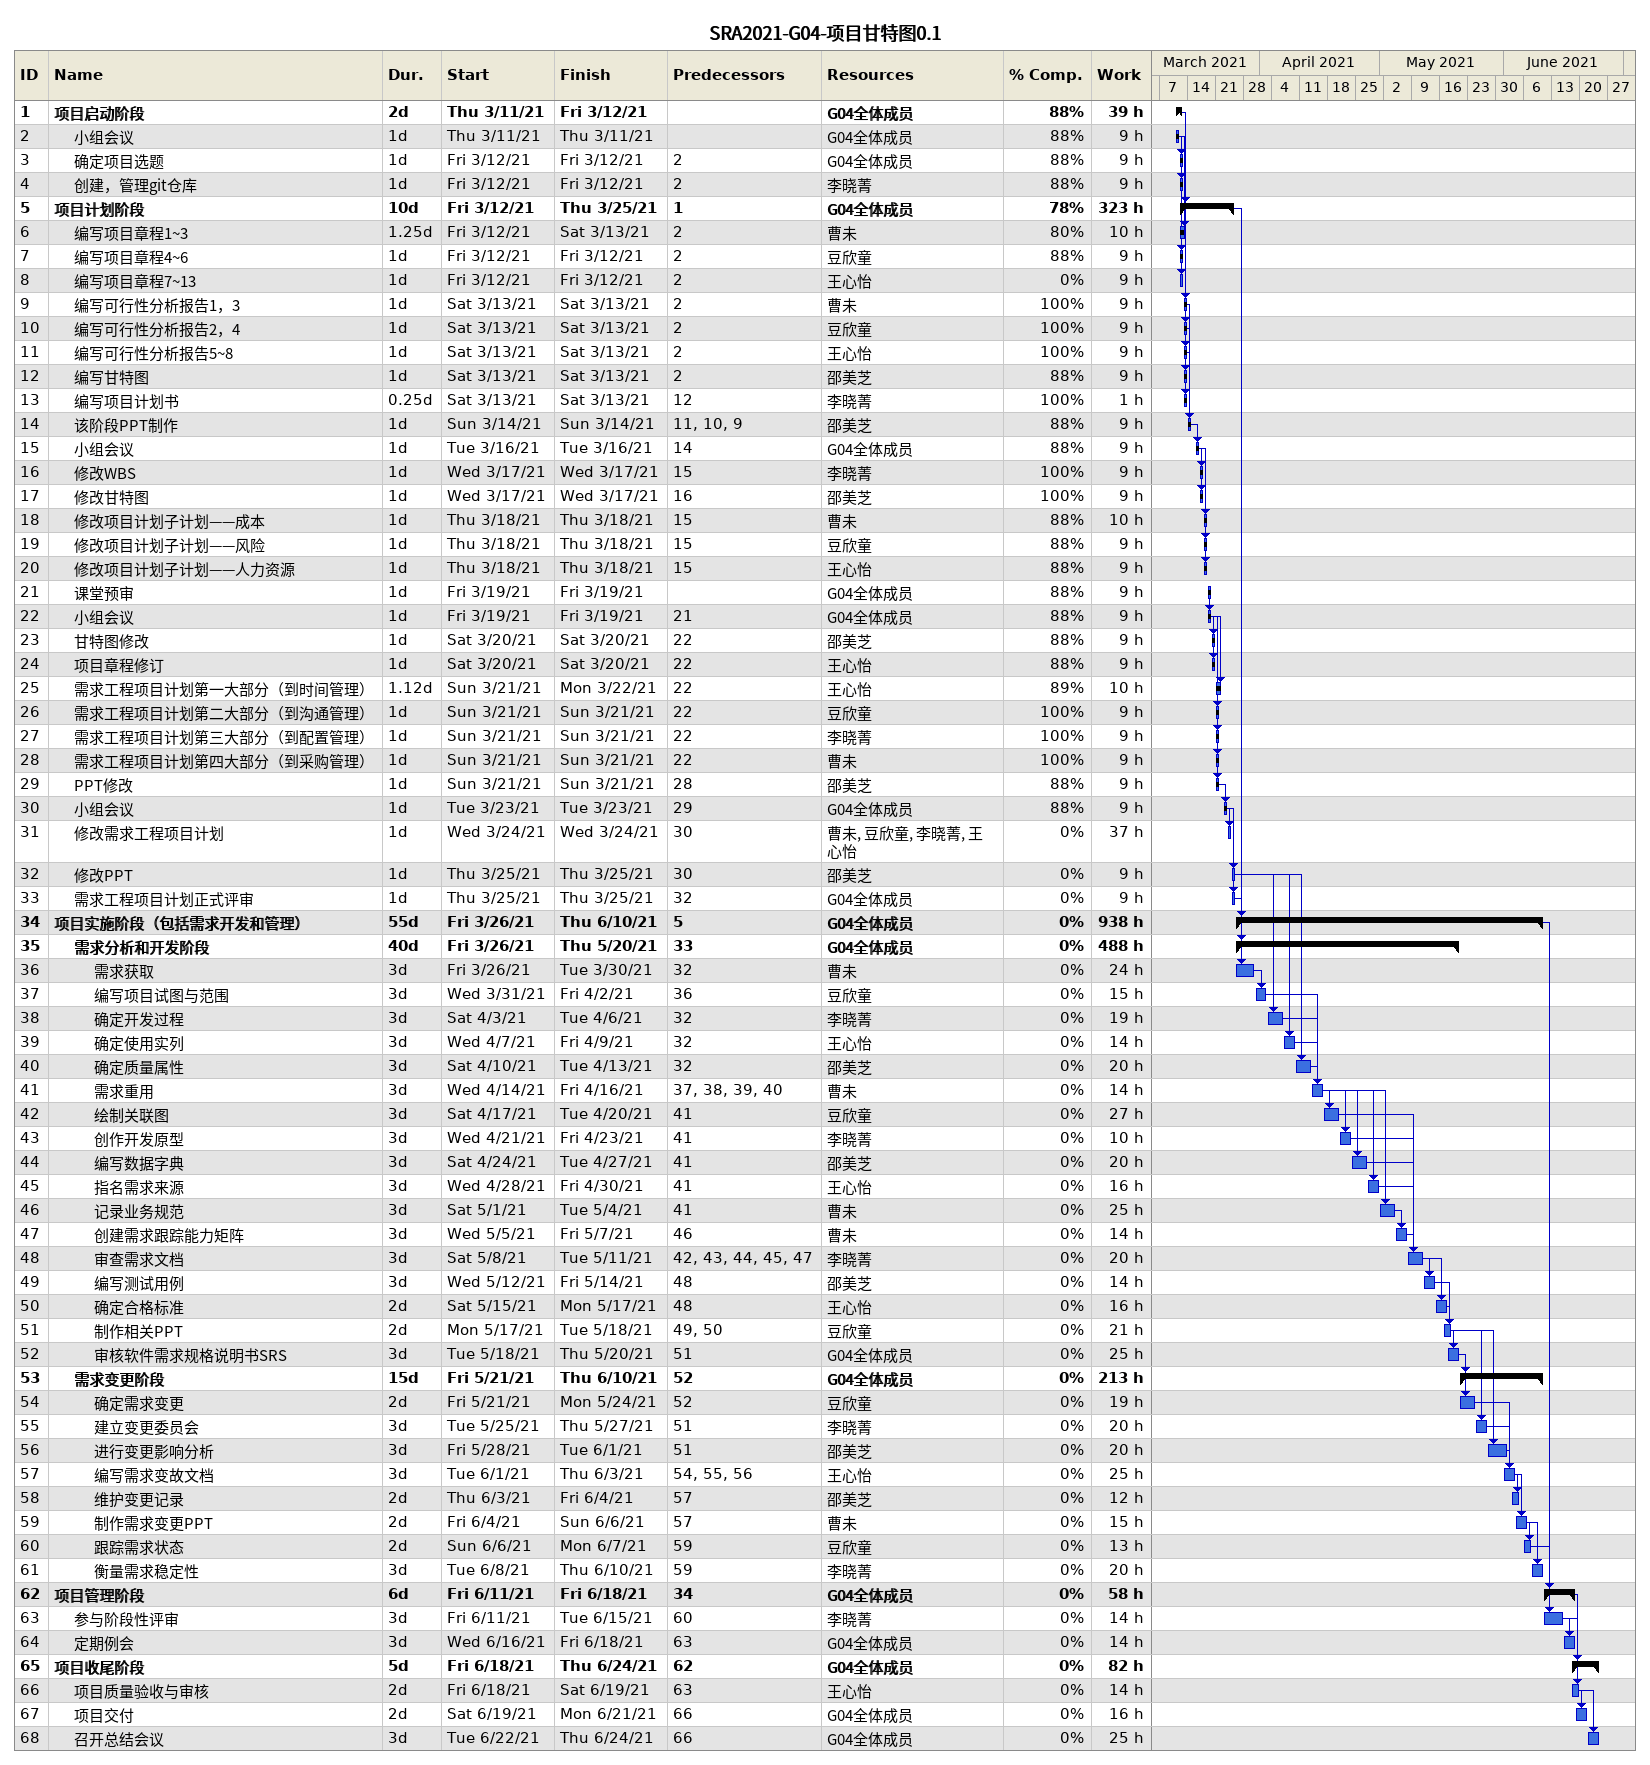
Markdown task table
SRA2021-G04-项目甘特图0.1

| ID | Level | Task | Duration | Start | Finish | Predecessors | Resources | % complete | Work (h) |
|---|---|---|---|---|---|---|---|---|---|
| 1 | 1 | **项目启动阶段** | 2d | 2021-03-11 | 2021-03-12 |  | G04全体成员 | 88 | 39 |
| 2 | 2 | 小组会议 | 1d | 2021-03-11 | 2021-03-11 |  | G04全体成员 | 88 | 9 |
| 3 | 2 | 确定项目选题 | 1d | 2021-03-12 | 2021-03-12 | 2 | G04全体成员 | 88 | 9 |
| 4 | 2 | 创建，管理git仓库 | 1d | 2021-03-12 | 2021-03-12 | 2 | 李晓菁 | 88 | 9 |
| 5 | 1 | **项目计划阶段** | 10d | 2021-03-12 | 2021-03-25 | 1 | G04全体成员 | 78 | 323 |
| 6 | 2 | 编写项目章程1~3 | 1.25d | 2021-03-12 | 2021-03-13 | 2 | 曹未 | 80 | 10 |
| 7 | 2 | 编写项目章程4~6 | 1d | 2021-03-12 | 2021-03-12 | 2 | 豆欣童 | 88 | 9 |
| 8 | 2 | 编写项目章程7~13 | 1d | 2021-03-12 | 2021-03-12 | 2 | 王心怡 | 0 | 9 |
| 9 | 2 | 编写可行性分析报告1，3 | 1d | 2021-03-13 | 2021-03-13 | 2 | 曹未 | 100 | 9 |
| 10 | 2 | 编写可行性分析报告2，4 | 1d | 2021-03-13 | 2021-03-13 | 2 | 豆欣童 | 100 | 9 |
| 11 | 2 | 编写可行性分析报告5~8 | 1d | 2021-03-13 | 2021-03-13 | 2 | 王心怡 | 100 | 9 |
| 12 | 2 | 编写甘特图 | 1d | 2021-03-13 | 2021-03-13 | 2 | 邵美芝 | 88 | 9 |
| 13 | 2 | 编写项目计划书 | 0.25d | 2021-03-13 | 2021-03-13 | 12 | 李晓菁 | 100 | 1 |
| 14 | 2 | 该阶段PPT制作 | 1d | 2021-03-14 | 2021-03-14 | 11, 10, 9 | 邵美芝 | 88 | 9 |
| 15 | 2 | 小组会议 | 1d | 2021-03-16 | 2021-03-16 | 14 | G04全体成员 | 88 | 9 |
| 16 | 2 | 修改WBS | 1d | 2021-03-17 | 2021-03-17 | 15 | 李晓菁 | 100 | 9 |
| 17 | 2 | 修改甘特图 | 1d | 2021-03-17 | 2021-03-17 | 16 | 邵美芝 | 100 | 9 |
| 18 | 2 | 修改项目计划子计划——成本 | 1d | 2021-03-18 | 2021-03-18 | 15 | 曹未 | 88 | 10 |
| 19 | 2 | 修改项目计划子计划——风险 | 1d | 2021-03-18 | 2021-03-18 | 15 | 豆欣童 | 88 | 9 |
| 20 | 2 | 修改项目计划子计划——人力资源 | 1d | 2021-03-18 | 2021-03-18 | 15 | 王心怡 | 88 | 9 |
| 21 | 2 | 课堂预审 | 1d | 2021-03-19 | 2021-03-19 |  | G04全体成员 | 88 | 9 |
| 22 | 2 | 小组会议 | 1d | 2021-03-19 | 2021-03-19 | 21 | G04全体成员 | 88 | 9 |
| 23 | 2 | 甘特图修改 | 1d | 2021-03-20 | 2021-03-20 | 22 | 邵美芝 | 88 | 9 |
| 24 | 2 | 项目章程修订 | 1d | 2021-03-20 | 2021-03-20 | 22 | 王心怡 | 88 | 9 |
| 25 | 2 | 需求工程项目计划第一大部分（到时间管理） | 1.12d | 2021-03-21 | 2021-03-22 | 22 | 王心怡 | 89 | 10 |
| 26 | 2 | 需求工程项目计划第二大部分（到沟通管理） | 1d | 2021-03-21 | 2021-03-21 | 22 | 豆欣童 | 100 | 9 |
| 27 | 2 | 需求工程项目计划第三大部分（到配置管理） | 1d | 2021-03-21 | 2021-03-21 | 22 | 李晓菁 | 100 | 9 |
| 28 | 2 | 需求工程项目计划第四大部分（到采购管理） | 1d | 2021-03-21 | 2021-03-21 | 22 | 曹未 | 100 | 9 |
| 29 | 2 | PPT修改 | 1d | 2021-03-21 | 2021-03-21 | 28 | 邵美芝 | 88 | 9 |
| 30 | 2 | 小组会议 | 1d | 2021-03-23 | 2021-03-23 | 29 | G04全体成员 | 88 | 9 |
| 31 | 2 | 修改需求工程项目计划 | 1d | 2021-03-24 | 2021-03-24 | 30 | 曹未, 豆欣童, 李晓菁, 王心怡 | 0 | 37 |
| 32 | 2 | 修改PPT | 1d | 2021-03-25 | 2021-03-25 | 30 | 邵美芝 | 0 | 9 |
| 33 | 2 | 需求工程项目计划正式评审 | 1d | 2021-03-25 | 2021-03-25 | 32 | G04全体成员 | 0 | 9 |
| 34 | 1 | **项目实施阶段（包括需求开发和管理）** | 55d | 2021-03-26 | 2021-06-10 | 5 | G04全体成员 | 0 | 938 |
| 35 | 2 | **需求分析和开发阶段** | 40d | 2021-03-26 | 2021-05-20 | 33 | G04全体成员 | 0 | 488 |
| 36 | 3 | 需求获取 | 3d | 2021-03-26 | 2021-03-30 | 32 | 曹未 | 0 | 24 |
| 37 | 3 | 编写项目试图与范围 | 3d | 2021-03-31 | 2021-04-02 | 36 | 豆欣童 | 0 | 15 |
| 38 | 3 | 确定开发过程 | 3d | 2021-04-03 | 2021-04-06 | 32 | 李晓菁 | 0 | 19 |
| 39 | 3 | 确定使用实列 | 3d | 2021-04-07 | 2021-04-09 | 32 | 王心怡 | 0 | 14 |
| 40 | 3 | 确定质量属性 | 3d | 2021-04-10 | 2021-04-13 | 32 | 邵美芝 | 0 | 20 |
| 41 | 3 | 需求重用 | 3d | 2021-04-14 | 2021-04-16 | 37, 38, 39, 40 | 曹未 | 0 | 14 |
| 42 | 3 | 绘制关联图 | 3d | 2021-04-17 | 2021-04-20 | 41 | 豆欣童 | 0 | 27 |
| 43 | 3 | 创作开发原型 | 3d | 2021-04-21 | 2021-04-23 | 41 | 李晓菁 | 0 | 10 |
| 44 | 3 | 编写数据字典 | 3d | 2021-04-24 | 2021-04-27 | 41 | 邵美芝 | 0 | 20 |
| 45 | 3 | 指名需求来源 | 3d | 2021-04-28 | 2021-04-30 | 41 | 王心怡 | 0 | 16 |
| 46 | 3 | 记录业务规范 | 3d | 2021-05-01 | 2021-05-04 | 41 | 曹未 | 0 | 25 |
| 47 | 3 | 创建需求跟踪能力矩阵 | 3d | 2021-05-05 | 2021-05-07 | 46 | 曹未 | 0 | 14 |
| 48 | 3 | 审查需求文档 | 3d | 2021-05-08 | 2021-05-11 | 42, 43, 44, 45, 47 | 李晓菁 | 0 | 20 |
| 49 | 3 | 编写测试用例 | 3d | 2021-05-12 | 2021-05-14 | 48 | 邵美芝 | 0 | 14 |
| 50 | 3 | 确定合格标准 | 2d | 2021-05-15 | 2021-05-17 | 48 | 王心怡 | 0 | 16 |
| 51 | 3 | 制作相关PPT | 2d | 2021-05-17 | 2021-05-18 | 49, 50 | 豆欣童 | 0 | 21 |
| 52 | 3 | 审核软件需求规格说明书SRS | 3d | 2021-05-18 | 2021-05-20 | 51 | G04全体成员 | 0 | 25 |
| 53 | 2 | **需求变更阶段** | 15d | 2021-05-21 | 2021-06-10 | 52 | G04全体成员 | 0 | 213 |
| 54 | 3 | 确定需求变更 | 2d | 2021-05-21 | 2021-05-24 | 52 | 豆欣童 | 0 | 19 |
| 55 | 3 | 建立变更委员会 | 3d | 2021-05-25 | 2021-05-27 | 51 | 李晓菁 | 0 | 20 |
| 56 | 3 | 进行变更影响分析 | 3d | 2021-05-28 | 2021-06-01 | 51 | 邵美芝 | 0 | 20 |
| 57 | 3 | 编写需求变故文档 | 3d | 2021-06-01 | 2021-06-03 | 54, 55, 56 | 王心怡 | 0 | 25 |
| 58 | 3 | 维护变更记录 | 2d | 2021-06-03 | 2021-06-04 | 57 | 邵美芝 | 0 | 12 |
| 59 | 3 | 制作需求变更PPT | 2d | 2021-06-04 | 2021-06-06 | 57 | 曹未 | 0 | 15 |
| 60 | 3 | 跟踪需求状态 | 2d | 2021-06-06 | 2021-06-07 | 59 | 豆欣童 | 0 | 13 |
| 61 | 3 | 衡量需求稳定性 | 3d | 2021-06-08 | 2021-06-10 | 59 | 李晓菁 | 0 | 20 |
| 62 | 1 | **项目管理阶段** | 6d | 2021-06-11 | 2021-06-18 | 34 | G04全体成员 | 0 | 58 |
| 63 | 2 | 参与阶段性评审 | 3d | 2021-06-11 | 2021-06-15 | 60 | 李晓菁 | 0 | 14 |
| 64 | 2 | 定期例会 | 3d | 2021-06-16 | 2021-06-18 | 63 | G04全体成员 | 0 | 14 |
| 65 | 1 | **项目收尾阶段** | 5d | 2021-06-18 | 2021-06-24 | 62 | G04全体成员 | 0 | 82 |
| 66 | 2 | 项目质量验收与审核 | 2d | 2021-06-18 | 2021-06-19 | 63 | 王心怡 | 0 | 14 |
| 67 | 2 | 项目交付 | 2d | 2021-06-19 | 2021-06-21 | 66 | G04全体成员 | 0 | 16 |
| 68 | 2 | 召开总结会议 | 3d | 2021-06-22 | 2021-06-24 | 66 | G04全体成员 | 0 | 25 |
